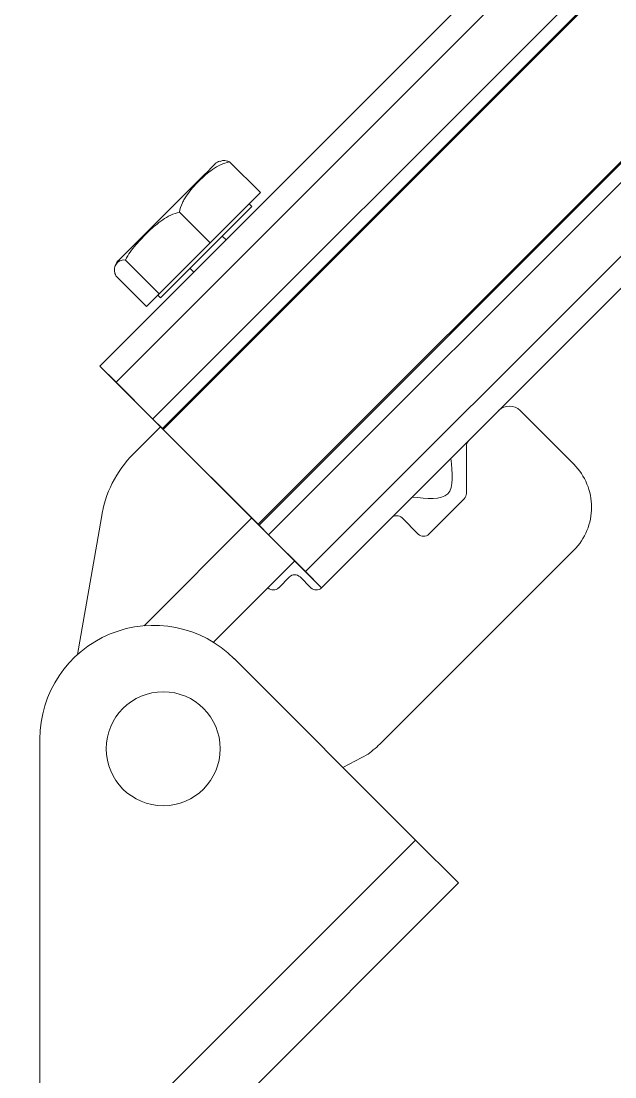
# Model space of a CAD drawing. Extents: x -976302 to -776254, y 5665 to 231437.
# Drawn here: x -798349 to -797955, y 79893 to 80593 of the extents above; entities that cross this region are included whole.
import ezdxf

# ---------------------------------------------------------------- set-up
doc = ezdxf.new("R2010")
doc.units = 0
doc.header["$LTSCALE"] = 1000
doc.header["$MEASUREMENT"] = 0

# ---------------------------------------------------------------- blocks, each defined once
blk = doc.blocks.new('a1-3d-02')
at = {"color": 7, "linetype": 'Continuous', "lineweight": 15}
for p, q in [((-24821.01, -16843.59), (-24816.99, -16839.57)), ((-24814.45, -16850.15), (-24821.01, -16843.59)), ((-24819.54, -16845.06), (-24819.89, -16845.41)), ((-24819.89, -16845.41), (-24809.26, -16856.04)), ((-24814.45, -16850.15), (-24810.43, -16846.13)), ((-24816.03, -16849.28), (-24816.52, -16849.77)), ((-24807.78, -16856.82), (-24814.45, -16850.15)), ((-24812.31, -16853.98), (-24811.81, -16853.49)), ((-24807.78, -16856.82), (-24803.36, -16852.4)), ((-24806.12, -16858.48), (-24802.1, -16854.46)), ((-24809.26, -16856.04), (-24807.95, -16857.35)), ((-24807.95, -16857.35), (-24807.6, -16857)), ((-24806.12, -16858.48), (-24807.78, -16856.82)), ((-24800.02, -16866.26), (-24802.13, -16868.37)), ((-24802.13, -16868.37), (-24806.94, -16873.19)), ((-24854.99, -16872.09), (-24862.01, -16879.11)), ((-24806.94, -16873.19), (-24808.2, -16874.44)), ((-24804.41, -16877.74), (-24807.95, -16874.2)), ((-24808.31, -16874.56), (-24820.72, -16886.96)), ((-24808.2, -16874.44), (-24808.31, -16874.56)), ((-24847.97, -16882.91), (-24847.97, -16876.71)), ((-24843.05, -16888.24), (-24847.68, -16883.61)), ((-24839.54, -16886.13), (-24841.65, -16888.24)), ((-24819.89, -16886.13), (-24805.79, -16900.22)), ((-24797.1, -16903.98), (-24800.21, -16886.08)), ((-24820.83, -16887.08), (-24822.09, -16888.33)), ((-24820.72, -16886.96), (-24820.83, -16887.08)), ((-24822.09, -16888.33), (-24826.91, -16893.15)), ((-24862.01, -16890.34), (-24836.85, -16915.49)), ((-24814.86, -16902.38), (-24825.5, -16891.74)), ((-24826.91, -16893.15), (-24829.01, -16895.25)), ((-24826.2, -16893.85), (-24827.61, -16895.25)), ((-24823.4, -16895.25), (-24824.8, -16893.85)), ((-24841.3, -16928.25), (-24817.58, -16904.53)), ((-24792.16, -16915.06), (-24792.16, -16969.06)), ((-24835.1, -16917), (-24831.8, -16918.75)), ((-24841.3, -16928.25), (-24846.91, -16933.86)), ((-24841.3, -16928.25), (-24842.7, -16929.65)), ((-24794.31, -16975.23), (-24841.3, -16928.25)), ((-24846.91, -16933.86), (-24789.71, -16991.06))]:
    blk.add_line(p, q, dxfattribs=at)
blk.add_circle((-24808.3, -16916.31), 7.45, dxfattribs=at)
for centre, radius, start, end in [((-24817.31, -16843.18), 4.05, 56.8501, 66.671), ((-24805.71, -16854.78), 4.05, 23.0214, 34.0258), ((-24853.58, -16873.49), 1.99, 45, 135), ((-24848.96, -16876.71), 0.993, 360, 45), ((-24814.94, -16888.27), 14.89, 8.4716, 45), ((-24856.39, -16884.73), 7.94, 135, 225), ((-24846.97, -16882.91), 0.993, 180, 225), ((-24838.84, -16886.83), 0.993, 45, 135), ((-24842.35, -16887.53), 0.993, 225, 315), ((-24825.5, -16894.55), 0.993, 45, 135), ((-24828.31, -16894.55), 0.993, 225, 315), ((-24822.69, -16894.55), 0.993, 225, 315), ((-24807.05, -16915.06), 14.89, 0, 135), ((-24826.32, -16904.97), 14.89, 225, 233.8958)]:
    blk.add_arc(centre, radius, start, end, dxfattribs=at)
for points, knots in [([(-24816.99, -16839.57), (-24816.84, -16839.52), (-24816.53, -16839.4), (-24816.08, -16839.34), (-24815.88, -16839.45), (-24815.75, -16839.52)], [0, 0, 0, 0, 0.256936, 0.519674, 1, 1, 1, 1]), ([(-24810.43, -16846.13), (-24810.5, -16845.7), (-24810.63, -16845.31), (-24810.89, -16844.75), (-24810.98, -16844.57), (-24811.19, -16844.22), (-24811.3, -16844.06), (-24811.64, -16843.56), (-24811.88, -16843.25), (-24812.4, -16842.66), (-24812.67, -16842.37), (-24813.23, -16841.81), (-24813.52, -16841.54), (-24814.12, -16841.02), (-24814.43, -16840.77), (-24815.09, -16840.32), (-24815.43, -16840.11), (-24816.17, -16839.78), (-24816.56, -16839.64), (-24816.99, -16839.57)], [0, 0, 0, 0, 0.125, 0.125, 0.1875, 0.1875, 0.25, 0.25, 0.375, 0.375, 0.5, 0.5, 0.625, 0.625, 0.75, 0.75, 0.875, 0.875, 1, 1, 1, 1]), ([(-24815.11, -16839.8), (-24815.08, -16839.84), (-24815, -16839.91), (-24814.03, -16840.89), (-24812.47, -16842.44), (-24810.48, -16844.44), (-24808.29, -16846.62), (-24806.15, -16848.76), (-24804.29, -16850.62), (-24802.97, -16851.94), (-24802.3, -16852.62), (-24802.36, -16852.56), (-24802.38, -16852.54)], [0, 0, 0, 0, 0.09124, 0.198649, 0.306058, 0.413467, 0.520876, 0.628285, 0.735694, 0.843102, 0.950511, 1, 1, 1, 1]), ([(-24803.36, -16852.4), (-24803.54, -16852.03), (-24803.76, -16851.69), (-24804.22, -16851.03), (-24804.46, -16850.72), (-24804.98, -16850.11), (-24805.25, -16849.82), (-24805.8, -16849.24), (-24806.09, -16848.95), (-24806.67, -16848.4), (-24806.97, -16848.14), (-24807.58, -16847.63), (-24807.9, -16847.38), (-24808.57, -16846.93), (-24808.91, -16846.72), (-24809.65, -16846.37), (-24810.03, -16846.23), (-24810.43, -16846.13)], [0, 0, 0, 0, 0.125, 0.125, 0.25, 0.25, 0.375, 0.375, 0.5, 0.5, 0.625, 0.625, 0.75, 0.75, 0.875, 0.875, 1, 1, 1, 1]), ([(-24802.1, -16854.46), (-24802.01, -16854.24), (-24801.95, -16854.06), (-24801.9, -16853.73), (-24801.9, -16853.59), (-24801.93, -16853.35), (-24801.97, -16853.24), (-24802.05, -16853.05), (-24802.11, -16852.97), (-24802.23, -16852.81), (-24802.3, -16852.74), (-24802.45, -16852.61), (-24802.54, -16852.55), (-24802.73, -16852.46), (-24802.83, -16852.42), (-24803.07, -16852.38), (-24803.2, -16852.38), (-24803.36, -16852.4)], [0, 0, 0, 0, 0.125, 0.125, 0.25, 0.25, 0.375, 0.375, 0.5, 0.5, 0.625, 0.625, 0.75, 0.75, 0.875, 0.875, 1, 1, 1, 1])]:
    blk.add_open_spline(points, degree=3, knots=knots, dxfattribs=at)
blk.add_open_spline([(-24845.93, -16878.34), (-24846.14, -16880.23), (-24846.56, -16884.02), (-24842.77, -16883.6), (-24840.88, -16883.39)], degree=3, dxfattribs=at)
blk = doc.blocks.new('*U20')
at = {"color": 7, "linetype": 'Continuous', "lineweight": 15}
for p, q in [((-14585.98, -23990.31), (-14294.52, -24281.77)), ((-14594.16, -23998.49), (-14302.7, -24289.95)), ((-14594.28, -23998.6), (-14302.81, -24290.06)), ((-14606.68, -24011), (-14315.22, -24302.47)), ((-14606.8, -24011.12), (-14315.33, -24302.58)), ((-14614.97, -24019.3), (-14323.51, -24310.76)), ((-14284.21, -24406.57), (-14341.41, -24349.37))]:
    blk.add_line(p, q, dxfattribs=at)
at = {"color": 253, "linetype": 'Continuous', "lineweight": 15, "true_color": 0x9e9e9e}
for p, q in [((-14588.09, -23992.41), (-14296.63, -24283.88)), ((-14592.91, -23997.23), (-14301.44, -24288.69)), ((-14608.05, -24012.38), (-14316.59, -24303.84)), ((-14612.87, -24017.19), (-14321.4, -24308.66))]:
    blk.add_line(p, q, dxfattribs=at)
blk.add_line((-14294.52, -24281.77), (-14323.51, -24310.76))
blk.add_blockref('a1-3d-02', (10505.5, -7415.51))

msp = doc.modelspace()

# ---------------------------------------------------------------- block references
at = {"xscale": -5.068799998611212, "yscale": 5.068799999542534, "zscale": 5.068800000000002}
msp.add_blockref('*U20', (-870752.43, 203443.66), dxfattribs=at)
msp.add_blockref('*U20', (-870752.43, 203443.66), dxfattribs=at)

doc.saveas('drawing.dxf')
